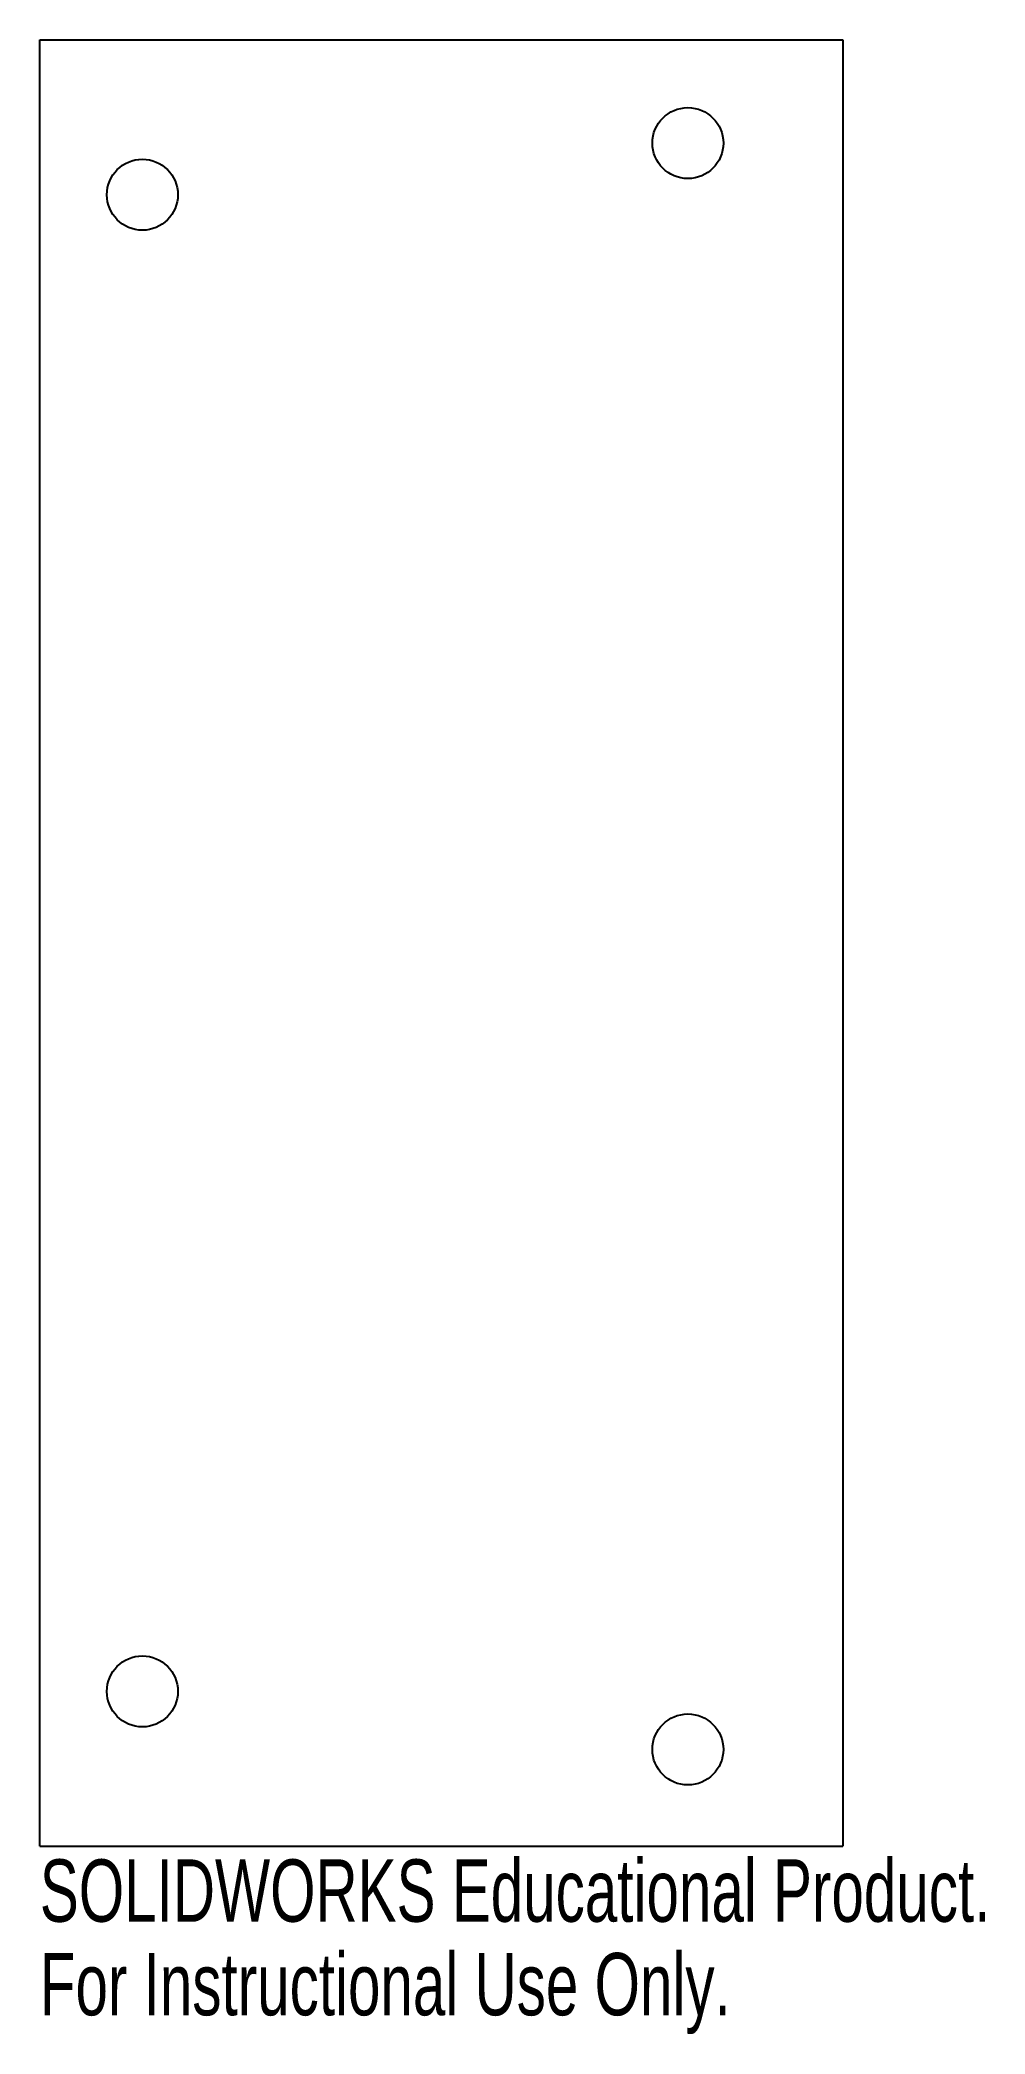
# Model space of a CAD drawing. Header units: millimetres. Extents: x -71 to 2, y -160 to -5.
import ezdxf

# ---------------------------------------------------------------- set-up
doc = ezdxf.new("R2010")
doc.units = ezdxf.units.MM
doc.styles.add('SLDTEXTSTYLE0', font='TXT', dxfattribs={"width": 0.7})

msp = doc.modelspace()

# ---------------------------------------------------------------- linework, layer by layer
at = {"color": 7, "linetype": 'Continuous', "lineweight": 25}
for p, q in [((-71.35, -5), (-9.12, -5)), ((-71.35, -145), (-71.35, -5)), ((-9.12, -5), (-9.12, -145)), ((-71.35, -145), (-9.12, -145))]:
    msp.add_line(p, q, dxfattribs=at)
for centre in [(-21.12, -13), (-63.4, -17), (-63.4, -133), (-21.12, -137.5)]:
    msp.add_circle(centre, 2.75, dxfattribs=at)

# ---------------------------------------------------------------- texts
at = {"color": 7, "linetype": 'Continuous', "char_height": 4.8336, "attachment_point": 1, "style": 'SLDTEXTSTYLE0'}
for s, insert in [('SOLIDWORKS Educational Product.', (-71.35, -146.02)), ('For Instructional Use Only.', (-71.35, -153.27))]:
    msp.add_mtext(s, dxfattribs=dict(at, insert=insert))

doc.saveas('drawing.dxf')
